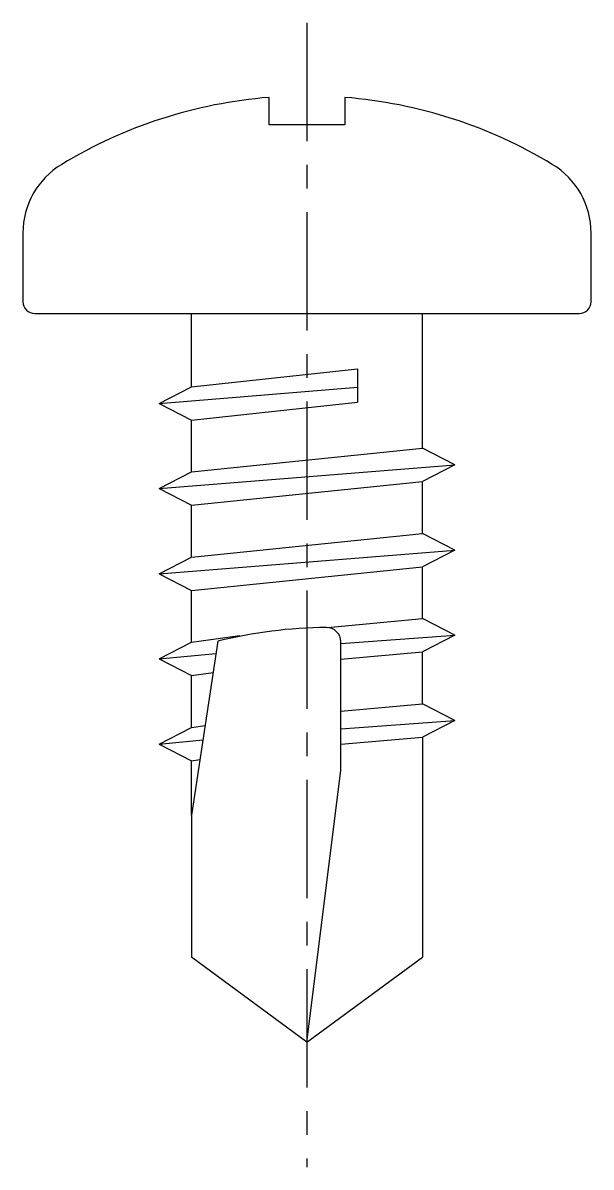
# Model space of a CAD drawing. Header units: millimetres. Extents: x -6 to 6, y -18 to 6.1.
import ezdxf

# ---------------------------------------------------------------- set-up
doc = ezdxf.new("R2010")
doc.units = ezdxf.units.MM
doc.linetypes.add('CENTER', pattern=[2, 1.25, -0.25, 0.25, -0.25])
doc.layers.add('Center', color=6, linetype='CENTER')
doc.layers.add('Fit', color=1, linetype='Continuous')

msp = doc.modelspace()

# ---------------------------------------------------------------- linework, layer by layer
at = {"layer": 'Center', "ltscale": 2}
msp.add_line((0, 6.143), (0, -18.04), dxfattribs=at)
at = {"layer": 'Fit'}
for p, q in [((-2.44, -1.548), (-2.44, 0)), ((2.44, -2.848), (2.44, 0)), ((-2.44, -1.548), (1.064, -1.17)), ((1.064, -1.17), (1.064, -1.875)), ((-3.125, -1.9), (-2.44, -1.548)), ((-3.125, -1.9), (1.064, -1.553)), ((-3.125, -1.9), (-2.44, -2.252)), ((-2.44, -2.252), (1.064, -1.875)), ((-2.44, -3.348), (-2.44, -2.252)), ((-2.44, -3.348), (2.44, -2.848)), ((3.125, -3.2), (2.44, -2.848)), ((-3.125, -3.7), (3.125, -3.2)), ((-3.125, -3.7), (-2.44, -3.348)), ((3.125, -3.2), (2.44, -3.552)), ((-2.44, -4.052), (2.44, -3.552)), ((2.44, -4.648), (2.44, -3.552)), ((-3.125, -3.7), (-2.44, -4.052)), ((-2.44, -5.148), (-2.44, -4.052)), ((-2.44, -5.148), (2.44, -4.648)), ((3.125, -5), (2.44, -4.648)), ((-3.125, -5.5), (3.125, -5)), ((3.125, -5), (2.44, -5.352)), ((-3.125, -5.5), (-2.44, -5.148)), ((-3.125, -5.5), (-2.44, -5.852)), ((-2.44, -5.852), (2.44, -5.352)), ((2.44, -6.448), (2.44, -5.352)), ((-2.44, -6.948), (-2.44, -5.852)), ((0.433, -6.637), (2.44, -6.448)), ((3.125, -6.8), (2.44, -6.448)), ((-3.125, -7.3), (-2.44, -6.948)), ((-2.44, -6.948), (-1.419, -6.805)), ((0.714, -6.976), (3.125, -6.8)), ((3.125, -6.8), (2.44, -7.152)), ((-3.125, -7.3), (-1.923, -7.183)), ((0.714, -7.302), (2.44, -7.152)), ((2.44, -8.248), (2.44, -7.152)), ((-3.125, -7.3), (-2.44, -7.652)), ((-2.44, -7.652), (-1.985, -7.589)), ((-2.44, -8.748), (-2.44, -7.652)), ((0.714, -8.405), (2.44, -8.248)), ((3.125, -8.6), (2.44, -8.248)), ((0.714, -8.776), (3.125, -8.6)), ((3.125, -8.6), (2.44, -8.952)), ((-3.125, -9.1), (-2.44, -8.748)), ((-2.44, -8.748), (-2.154, -8.708)), ((-3.125, -9.1), (-2.2, -9.011)), ((-3.125, -9.1), (-2.44, -9.452)), ((0.714, -9.102), (2.44, -8.952)), ((2.44, -8.952), (2.44, -13.6)), ((-2.44, -9.452), (-2.263, -9.427)), ((-2.44, -10.602), (-2.44, -9.452)), ((-2.44, -10.602), (-2.44, -13.6)), ((0, -15.4), (-2.44, -13.6)), ((0, -15.4), (2.44, -13.6))]:
    msp.add_line(p, q, dxfattribs=at)
msp.add_lwpolyline([(-6, 0.25, 0.414214), (-5.75, 0), (5.75, 0, 0.414214), (6, 0.25), (6, 1.7, 0.262323), (5.181, 3.153, 0.11666), (0.8, 4.568), (0.8, 3.986), (-0.8, 3.986), (-0.8, 4.568, 0.11666), (-5.181, 3.153, 0.262323), (-6, 1.7)], format="xyb", close=True, dxfattribs=at)
msp.add_lwpolyline([(0, -15.4), (0.714, -9.657), (0.714, -6.937, 0.417657), (0.411, -6.637, 0.060202), (-1.885, -6.927), (-2.44, -10.602)], format="xyb", dxfattribs=at)

doc.saveas('drawing.dxf')
